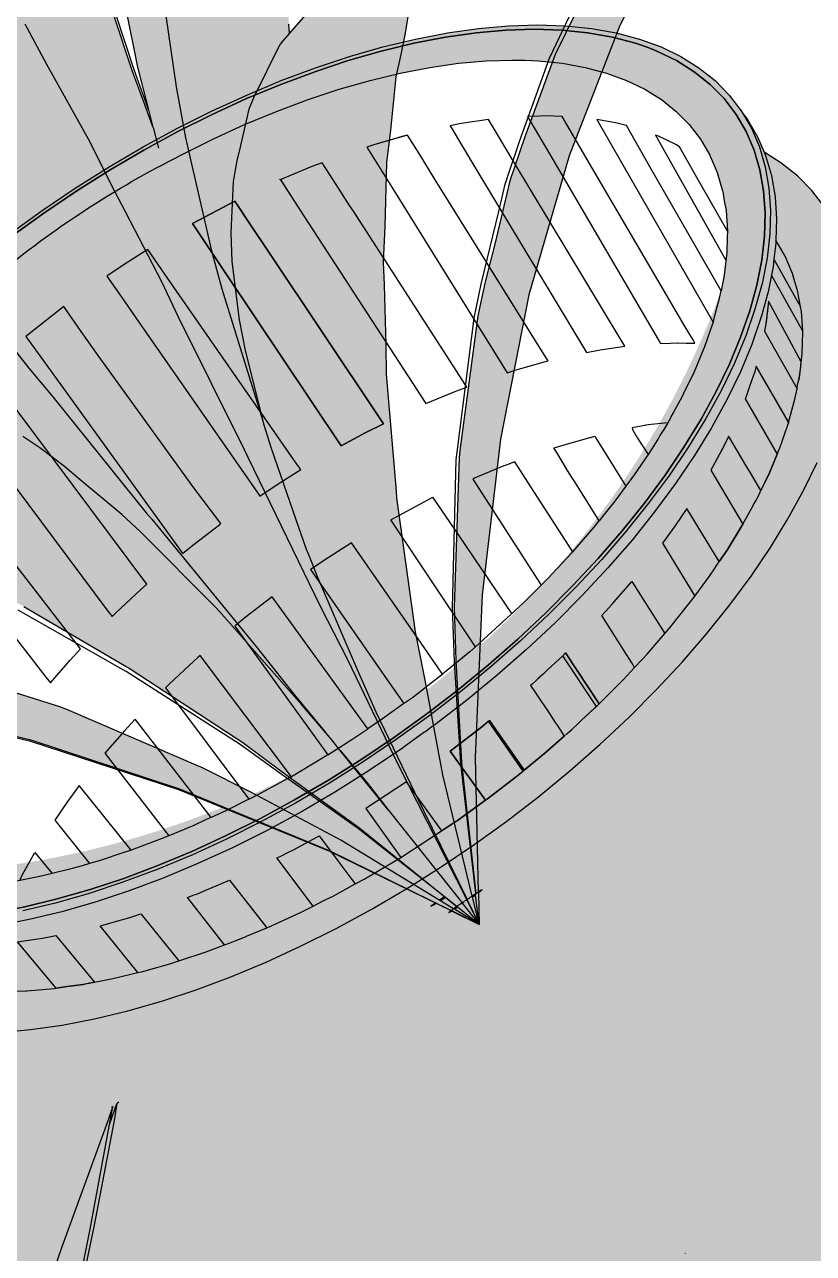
# Model space of a CAD drawing. Header units: metres. Extents: x -175 to 101, y -7 to 93.
# Drawn here: x 7.6508 to 7.691, y 0.2469 to 0.3097 of the extents above; entities that cross this region are included whole.
import ezdxf

# ---------------------------------------------------------------- set-up
doc = ezdxf.new("R2010")
doc.units = ezdxf.units.M

# ---------------------------------------------------------------- blocks, each defined once
blk = doc.blocks.new('hidrop')
at = {"true_color": 0xffffff}
h = blk.add_hatch(color=7, dxfattribs=at)
h.dxf.hatch_style = 1
h.paths.add_polyline_path([(2.820926, -0.397867), (2.824549, -0.392676), (2.825179, -0.391852), (2.825702, -0.390954), (2.826116, -0.389984), (2.826479, -0.388744), (2.82693, -0.388385), (2.827653, -0.38765), (2.827964, -0.387211), (2.828273, -0.386839), (2.828354, -0.386701), (2.829099, -0.385514), (2.829507, -0.38456), (2.829806, -0.383539), (2.829995, -0.382456), (2.830073, -0.381315), (2.83004, -0.380121), (2.829897, -0.378878), (2.829642, -0.377592), (2.829279, -0.376267), (2.828807, -0.374909), (2.82823, -0.373522), (2.827548, -0.372114), (2.826766, -0.370688), (2.825886, -0.36925), (2.824911, -0.367807), (2.823845, -0.366364), (2.822693, -0.364927), (2.821459, -0.363501), (2.820926, -0.362928), (2.820147, -0.362092), (2.818764, -0.360706), (2.817315, -0.359347), (2.815805, -0.358022), (2.81424, -0.356736), (2.812626, -0.355493), (2.81097, -0.354299), (2.809279, -0.353159), (2.807558, -0.352076), (2.805815, -0.351055), (2.804057, -0.3501), (2.802291, -0.349215), (2.800523, -0.348404), (2.798761, -0.347669), (2.797011, -0.347014), (2.795281, -0.34644), (2.793576, -0.345951), (2.791905, -0.345548), (2.790274, -0.345233), (2.788688, -0.345008), (2.787155, -0.344872), (2.78568, -0.344826), (2.784269, -0.344872), (2.782927, -0.345008), (2.781661, -0.345233), (2.780475, -0.345548), (2.779373, -0.345951), (2.778361, -0.34644), (2.777441, -0.347014), (2.776618, -0.347669), (2.775895, -0.348404), (2.775275, -0.349215), (2.775195, -0.349353), (2.774449, -0.35054), (2.774116, -0.35132), (2.77325, -0.35186), (2.772414, -0.352526), (2.77168, -0.353272), (2.77105, -0.354096), (2.760816, -0.368569), (2.759658, -0.370366), (2.758558, -0.372305), (2.757522, -0.374378), (2.756552, -0.376577), (2.755654, -0.378894), (2.75483, -0.381319), (2.754084, -0.383842), (2.753418, -0.386455), (2.752836, -0.389145), (2.752339, -0.391904), (2.75193, -0.394719), (2.751611, -0.39758), (2.751381, -0.400476), (2.751243, -0.403395), (2.751197, -0.406325), (2.751243, -0.409256), (2.751381, -0.412174), (2.751611, -0.41507), (2.75193, -0.417931), (2.752339, -0.420747), (2.752836, -0.423505), (2.753418, -0.426196), (2.754084, -0.428808), (2.75483, -0.431332), (2.755654, -0.433757), (2.756552, -0.436073), (2.757522, -0.438272), (2.758558, -0.440346), (2.759658, -0.442284), (2.760816, -0.444081), (2.762029, -0.445729), (2.76329, -0.447222), (2.764596, -0.448553), (2.765942, -0.449717), (2.767321, -0.45071), (2.768729, -0.451528), (2.770159, -0.452168), (2.771607, -0.452626), (2.773067, -0.452902), (2.774532, -0.452994), (2.775997, -0.452902), (2.777456, -0.452626), (2.778904, -0.452168), (2.780335, -0.451528), (2.781743, -0.45071), (2.783122, -0.449717), (2.784467, -0.448553), (2.785773, -0.447222), (2.787035, -0.445729), (2.788247, -0.444081)])
h.paths.add_polyline_path([(2.776307, -0.358409), (2.776147, -0.357599), (2.776014, -0.356453), (2.775993, -0.355655), (2.775984, -0.355352), (2.776056, -0.3543), (2.776143, -0.353802), (2.776225, -0.353334), (2.776231, -0.353302), (2.776506, -0.352361), (2.776863, -0.351525), (2.776882, -0.351481), (2.777357, -0.350665), (2.777929, -0.349917), (2.778595, -0.349239), (2.779354, -0.348635), (2.780202, -0.348106), (2.781135, -0.347655), (2.782151, -0.347284), (2.783245, -0.346994), (2.784412, -0.346785), (2.785649, -0.34666), (2.786325, -0.346618), (2.786644, -0.346628), (2.786949, -0.346618), (2.788309, -0.34666), (2.789723, -0.346785), (2.791185, -0.346994), (2.792689, -0.347284), (2.79423, -0.347655), (2.795801, -0.348106), (2.797396, -0.348635), (2.799009, -0.349239), (2.800634, -0.349917), (2.802264, -0.350665), (2.803893, -0.351481, -0.05525), (2.813006, -0.357374), (2.814723, -0.358784), (2.816115, -0.360006), (2.817452, -0.361258), (2.818727, -0.362536), (2.819936, -0.363835), (2.821073, -0.36515), (2.822136, -0.366475), (2.823118, -0.367805), (2.824017, -0.369136), (2.824829, -0.370461), (2.82555, -0.371776), (2.826178, -0.373075), (2.826711, -0.374353), (2.827145, -0.375605), (2.82748, -0.376827), (2.827715, -0.378012), (2.827847, -0.379158), (2.827878, -0.380259), (2.827806, -0.381311), (2.827631, -0.382309), (2.827356, -0.38325), (2.82698, -0.38413), (2.826505, -0.384946), (2.825933, -0.385694), (2.825514, -0.38612), (2.825266, -0.386372), (2.824678, -0.386841), (2.824508, -0.386976), (2.823868, -0.387375), (2.82366, -0.387505), (2.822536, -0.388048, -0.33485)], flags=16)
for p, q in [((2.798825, -0.352701), (2.79883, -0.35274)), ((2.773607, -0.356786), (2.772249, -0.35922)), ((2.772139, -0.360455), (2.773735, -0.357595)), ((2.801842, -0.370287), (2.801842, -0.370287)), ((2.78642, -0.382921), (2.788179, -0.380376))]:
    blk.add_line(p, q)
for points in [[(2.775195, -0.349353), (2.774964, -0.349655), (2.774449, -0.35054), (2.774116, -0.35132), (2.774041, -0.351494), (2.773742, -0.352515), (2.773554, -0.353598), (2.773475, -0.354739), (2.773505, -0.355822), (2.773508, -0.355933), (2.773532, -0.356138), (2.773545, -0.356248), (2.773607, -0.356786), (2.773652, -0.357176), (2.773735, -0.357595), (2.773906, -0.358462), (2.774021, -0.35888), (2.774225, -0.359624), (2.77427, -0.359787), (2.774741, -0.361145), (2.775319, -0.362532), (2.776, -0.363941), (2.776782, -0.365367), (2.776799, -0.365393), (2.777663, -0.366804), (2.778638, -0.368247), (2.779704, -0.36969), (2.780856, -0.371127), (2.78209, -0.372553), (2.783401, -0.373962), (2.784784, -0.375348), (2.786234, -0.376707), (2.787744, -0.378032), (2.789309, -0.379318), (2.790923, -0.380561), (2.791005, -0.38062), (2.791436, -0.380931), (2.791478, -0.380961), (2.792557, -0.38174), (2.792578, -0.381755), (2.79427, -0.382896), (2.79599, -0.383978), (2.797733, -0.384999), (2.799491, -0.385954), (2.801257, -0.386839), (2.803025, -0.38765), (2.804788, -0.388385), (2.806537, -0.389041), (2.808268, -0.389614), (2.809972, -0.390103), (2.811643, -0.390506), (2.813275, -0.390821)], [(2.812626, -0.355493), (2.81097, -0.354299), (2.809279, -0.353159), (2.807558, -0.352076), (2.805815, -0.351055), (2.804057, -0.3501), (2.802291, -0.349215), (2.800523, -0.348404), (2.798761, -0.347669), (2.797011, -0.347014), (2.795281, -0.34644), (2.793576, -0.345951), (2.791905, -0.345548), (2.790274, -0.345233), (2.788688, -0.345008), (2.787155, -0.344872), (2.78568, -0.344826), (2.784269, -0.344872), (2.782927, -0.345008), (2.781661, -0.345233), (2.780475, -0.345548), (2.779373, -0.345951), (2.778361, -0.34644), (2.777441, -0.347014), (2.776618, -0.347669), (2.775895, -0.348404), (2.775275, -0.349215), (2.775195, -0.349353), (2.77476, -0.3501), (2.774352, -0.351055), (2.774053, -0.352076), (2.773864, -0.353159), (2.773786, -0.354299), (2.773819, -0.355493), (2.773963, -0.356736), (2.774217, -0.358022), (2.77458, -0.359347), (2.775052, -0.360706), (2.775629, -0.362092), (2.776311, -0.363501), (2.777093, -0.364927), (2.777974, -0.366364), (2.778949, -0.367807), (2.780014, -0.36925), (2.781167, -0.370688), (2.782401, -0.372114), (2.783712, -0.373522), (2.785095, -0.374909), (2.786544, -0.376267), (2.788055, -0.377592), (2.78962, -0.378878), (2.791233, -0.380121), (2.792889, -0.381315), (2.794581, -0.382456), (2.796301, -0.383539), (2.798044, -0.38456), (2.799802, -0.385514), (2.801568, -0.386399), (2.803336, -0.387211), (2.805098, -0.387946), (2.806848, -0.388601), (2.808579, -0.389174), (2.810283, -0.389664), (2.811954, -0.390066)], [(2.812523, -0.355612), (2.810883, -0.354429), (2.809208, -0.353299), (2.807504, -0.352227), (2.805778, -0.351216), (2.804037, -0.35027), (2.802288, -0.349394), (2.800537, -0.34859), (2.798791, -0.347862), (2.797058, -0.347213), (2.795344, -0.346645), (2.793657, -0.346161), (2.792002, -0.345762), (2.790386, -0.34545), (2.788815, -0.345227), (2.787297, -0.345092), (2.785836, -0.345047), (2.784438, -0.345092), (2.78311, -0.345227), (2.781856, -0.34545), (2.780681, -0.345762), (2.780026, -0.34598), (2.77959, -0.346161), (2.778587, -0.346645), (2.777677, -0.347213), (2.776862, -0.347862), (2.776146, -0.34859), (2.775531, -0.349394), (2.775021, -0.35027), (2.774617, -0.351216), (2.774321, -0.352227), (2.774134, -0.353299), (2.774056, -0.354429), (2.774089, -0.355612), (2.774231, -0.356842), (2.774483, -0.358116), (2.774843, -0.359429), (2.77531, -0.360774), (2.775882, -0.362147), (2.776557, -0.363542), (2.777332, -0.364955), (2.778204, -0.366378), (2.779169, -0.367807), (2.780225, -0.369236), (2.781366, -0.37066), (2.782588, -0.372072), (2.783887, -0.373468), (2.785257, -0.374841), (2.786692, -0.376186), (2.788188, -0.377498), (2.789738, -0.378772), (2.791336, -0.380003), (2.792976, -0.381185), (2.794651, -0.382315), (2.796355, -0.383388), (2.798081, -0.384399), (2.799822, -0.385344), (2.801572, -0.386221), (2.803323, -0.387024), (2.805068, -0.387752), (2.806801, -0.388401), (2.808515, -0.388969), (2.810203, -0.389454), (2.811858, -0.389853), (2.813474, -0.390164)], [(2.813474, -0.390164), (2.811858, -0.389853), (2.810203, -0.389454), (2.808515, -0.388969), (2.806801, -0.388401), (2.805068, -0.387752), (2.803323, -0.387024), (2.801572, -0.386221), (2.799822, -0.385344), (2.798081, -0.384399), (2.796355, -0.383388), (2.794651, -0.382315), (2.792976, -0.381185), (2.791336, -0.380003), (2.789738, -0.378772), (2.788188, -0.377498), (2.786692, -0.376186), (2.785257, -0.374841), (2.783887, -0.373468), (2.782588, -0.372072), (2.781366, -0.37066), (2.780225, -0.369236), (2.779169, -0.367807), (2.778204, -0.366378), (2.777332, -0.364955), (2.776557, -0.363542), (2.775882, -0.362147), (2.77531, -0.360774), (2.774843, -0.359429), (2.774483, -0.358116), (2.774231, -0.356842), (2.774089, -0.355612), (2.774056, -0.354429), (2.774134, -0.353299), (2.774321, -0.352227), (2.774617, -0.351216), (2.775021, -0.35027), (2.775531, -0.349394), (2.776146, -0.34859), (2.776862, -0.347862), (2.777677, -0.347213), (2.778587, -0.346645), (2.77959, -0.346161), (2.780026, -0.34598), (2.780681, -0.345762), (2.781856, -0.34545), (2.78311, -0.345227), (2.784438, -0.345092), (2.785836, -0.345047), (2.787297, -0.345092), (2.788815, -0.345227), (2.790386, -0.34545), (2.792002, -0.345762), (2.793657, -0.346161), (2.795344, -0.346645), (2.797058, -0.347213), (2.798791, -0.347862), (2.800537, -0.34859), (2.802288, -0.349394), (2.804037, -0.35027), (2.805778, -0.351216), (2.807504, -0.352227), (2.809208, -0.353299), (2.810883, -0.354429), (2.812523, -0.355612)], [(2.775984, -0.355352), (2.777483, -0.35273), (2.778427, -0.351053), (2.77861, -0.350939), (2.779532, -0.350494), (2.779658, -0.350448), (2.776059, -0.35684)], [(2.813117, -0.396263), (2.81156, -0.396125), (2.80995, -0.395895), (2.808293, -0.395576), (2.806596, -0.395167), (2.804866, -0.39467), (2.803109, -0.394088), (2.801332, -0.393422), (2.799543, -0.392676), (2.797748, -0.391852), (2.795954, -0.390954), (2.794169, -0.389984), (2.792399, -0.388948), (2.790653, -0.387848), (2.788935, -0.38669), (2.787254, -0.385477), (2.785615, -0.384216), (2.784026, -0.38291), (2.782493, -0.381564), (2.781021, -0.380185), (2.779617, -0.378777), (2.778285, -0.377347), (2.777032, -0.375899), (2.775862, -0.374439), (2.77478, -0.372974), (2.77379, -0.371509), (2.772896, -0.37005), (2.772102, -0.368602), (2.77141, -0.367171)], [(2.77105, -0.354096), (2.77168, -0.353272), (2.772414, -0.352526), (2.77325, -0.35186), (2.774116, -0.35132)], [(2.803296, -0.354964), (2.80114, -0.353831), (2.800339, -0.355029), (2.799472, -0.356325), (2.793743, -0.364895), (2.793549, -0.365185), (2.794445, -0.365634), (2.795705, -0.366318), (2.801622, -0.357467), (2.803296, -0.354964), (2.803151, -0.354885)], [(2.772859, -0.365127), (2.772534, -0.363942), (2.772428, -0.363408), (2.772402, -0.36319), (2.772338, -0.362952), (2.772299, -0.362755), (2.772258, -0.362398), (2.772221, -0.362078), (2.772201, -0.361909), (2.772166, -0.361608), (2.772136, -0.360505), (2.772139, -0.360455), (2.772208, -0.359452), (2.772249, -0.35922), (2.772383, -0.358453), (2.772452, -0.358218), (2.772534, -0.357937), (2.772659, -0.35751), (2.773035, -0.356629), (2.773505, -0.355822)], [(2.772216, -0.362033), (2.773882, -0.358933), (2.773901, -0.359094), (2.774007, -0.360009), (2.774016, -0.36009), (2.77409, -0.360467), (2.772428, -0.363408)], [(2.809863, -0.359211), (2.811802, -0.36073), (2.810905, -0.361972), (2.81002, -0.3632), (2.803999, -0.371546), (2.803802, -0.37182), (2.803284, -0.371394), (2.801908, -0.370335), (2.801886, -0.370318), (2.801842, -0.370287), (2.803229, -0.368465), (2.808106, -0.361699), (2.808975, -0.360471), (2.809861, -0.359209)], [(2.776717, -0.360006), (2.776747, -0.360093), (2.777151, -0.361258), (2.777684, -0.362536), (2.778239, -0.363685), (2.778312, -0.363835), (2.778752, -0.364638), (2.778865, -0.364843), (2.778898, -0.364903), (2.779033, -0.36515), (2.779875, -0.365226), (2.78015, -0.365265), (2.780197, -0.365274), (2.780382, -0.36531), (2.780853, -0.365401), (2.780838, -0.365483), (2.780576, -0.365924), (2.780035, -0.366757), (2.780744, -0.367805), (2.781167, -0.368378)], [(2.779033, -0.36515), (2.779238, -0.365484), (2.779429, -0.365797), (2.779508, -0.365925), (2.779587, -0.366054), (2.779762, -0.36634), (2.779845, -0.366475), (2.780035, -0.366757)], [(2.785497, -0.373437), (2.785306, -0.373246), (2.785251, -0.37319), (2.785135, -0.373075), (2.784928, -0.372851), (2.784707, -0.372615), (2.784645, -0.372548), (2.784206, -0.372076), (2.783926, -0.371776), (2.783882, -0.371724), (2.782789, -0.370461), (2.782534, -0.370143), (2.783568, -0.368481), (2.78377, -0.368156), (2.783972, -0.367843), (2.784195, -0.367494), (2.784697, -0.366665), (2.784824, -0.366461), (2.784834, -0.366413), (2.784489, -0.366314), (2.784424, -0.366295), (2.784372, -0.36628), (2.783012, -0.365897), (2.782969, -0.365886), (2.782805, -0.365838), (2.782754, -0.365826), (2.782665, -0.36597), (2.781865, -0.367255), (2.781591, -0.367696), (2.781167, -0.368378), (2.781726, -0.369136), (2.782295, -0.369845), (2.782534, -0.370143)], [(2.774281, -0.368615), (2.773838, -0.367699), (2.773442, -0.36675)], [(2.783882, -0.371724), (2.786013, -0.368415), (2.786837, -0.367135), (2.787328, -0.367319), (2.787395, -0.367344), (2.788743, -0.367906), (2.7889, -0.367972), (2.78899, -0.368013), (2.785497, -0.373437), (2.78641, -0.374353), (2.788849, -0.376572), (2.789139, -0.376827), (2.790526, -0.377967)], [(2.776398, -0.372229), (2.778059, -0.369516), (2.778312, -0.36989), (2.778664, -0.370412), (2.779307, -0.371282), (2.77765, -0.373987)], [(2.786986, -0.374877), (2.789695, -0.370876), (2.791022, -0.368945)], [(2.788849, -0.376572), (2.793174, -0.370103), (2.791022, -0.368945)], [(2.78072, -0.377628), (2.78034, -0.377221), (2.780088, -0.376949), (2.779383, -0.376135), (2.779176, -0.375896), (2.778949, -0.375633), (2.777885, -0.374306), (2.77765, -0.373987), (2.776901, -0.372974), (2.776649, -0.3726), (2.776398, -0.372229), (2.776001, -0.371642), (2.775189, -0.370315)], [(2.79251, -0.379475), (2.792468, -0.379445), (2.79207, -0.379158), (2.791102, -0.378413), (2.790582, -0.378012), (2.790526, -0.377967), (2.790785, -0.377595), (2.792115, -0.375679), (2.795173, -0.371275), (2.796374, -0.372031), (2.79722, -0.372601), (2.797263, -0.37263), (2.793232, -0.378435), (2.79251, -0.379475), (2.793596, -0.380259), (2.794352, -0.380769)], [(2.782671, -0.379619), (2.784394, -0.377032), (2.785153, -0.377743), (2.785381, -0.377957), (2.785642, -0.378201), (2.785745, -0.378298), (2.785977, -0.378502), (2.786031, -0.378549), (2.785784, -0.378921), (2.785477, -0.379384), (2.785178, -0.379835), (2.78478, -0.380436), (2.78468, -0.380587), (2.784523, -0.380825), (2.784316, -0.381137), (2.784165, -0.381004), (2.784055, -0.380908), (2.783946, -0.380812), (2.783913, -0.380783), (2.783629, -0.380517), (2.783428, -0.380325), (2.782671, -0.379619), (2.782575, -0.379529), (2.782532, -0.379487), (2.781298, -0.37825), (2.78072, -0.377628), (2.78087, -0.377392), (2.781256, -0.376785), (2.781548, -0.376327), (2.782402, -0.374984), (2.782035, -0.37459), (2.781882, -0.374426), (2.78107, -0.373487), (2.780861, -0.373246), (2.779176, -0.375896)], [(2.796394, -0.38209), (2.795156, -0.381311), (2.794352, -0.380769), (2.799234, -0.374026), (2.800609, -0.375085), (2.801135, -0.375517), (2.796394, -0.38209), (2.796742, -0.382309), (2.798249, -0.383225)], [(2.784394, -0.377032), (2.784252, -0.37689), (2.782532, -0.379487)], [(2.800422, -0.384357), (2.799969, -0.38413), (2.798411, -0.383284), (2.798348, -0.38325), (2.798249, -0.383225), (2.802896, -0.377018), (2.803022, -0.377128), (2.803235, -0.377314), (2.804472, -0.378474), (2.804674, -0.378676), (2.800422, -0.384357), (2.801598, -0.384946), (2.802344, -0.385289), (2.802595, -0.385404), (2.803228, -0.385694), (2.804506, -0.386227), (2.804561, -0.38625), (2.804852, -0.386372), (2.806434, -0.386965), (2.806466, -0.386976), (2.806804, -0.387088), (2.808061, -0.387505), (2.808551, -0.387645), (2.808932, -0.387755), (2.809632, -0.387956), (2.810465, -0.388156)], [(2.786369, -0.382879), (2.78642, -0.382921), (2.786752, -0.383194), (2.788241, -0.384341), (2.788333, -0.384407), (2.790136, -0.381906), (2.788608, -0.380729), (2.788179, -0.380376), (2.788128, -0.380334), (2.786369, -0.382879), (2.785307, -0.382006), (2.784316, -0.381137)], [(2.802344, -0.385289), (2.80623, -0.380277), (2.806417, -0.380478), (2.806772, -0.38086), (2.807772, -0.382015), (2.804506, -0.386227)], [(2.790568, -0.385966), (2.792363, -0.383478), (2.794453, -0.384833), (2.792653, -0.387328), (2.789878, -0.385516), (2.78977, -0.385443), (2.788333, -0.384407)], [(2.806434, -0.386965), (2.809076, -0.383666), (2.809302, -0.383971), (2.809719, -0.384536), (2.810324, -0.385431), (2.808551, -0.387645)], [(2.797142, -0.389816), (2.798987, -0.387361), (2.798821, -0.387278), (2.798395, -0.387064), (2.798105, -0.386919), (2.796832, -0.386228), (2.795873, -0.387504), (2.795408, -0.388121), (2.795205, -0.388392), (2.794984, -0.388686), (2.794528, -0.388438), (2.792653, -0.387328)], [(2.812114, -0.388509), (2.811971, -0.388212), (2.811586, -0.38751), (2.811351, -0.387082), (2.810465, -0.388156), (2.810955, -0.388275), (2.811173, -0.388327), (2.812114, -0.388509), (2.812677, -0.388617), (2.814139, -0.388826), (2.815553, -0.388951), (2.816912, -0.388993), (2.817873, -0.388962), (2.818213, -0.388951), (2.81871, -0.388901), (2.81945, -0.388826), (2.819526, -0.388812), (2.820461, -0.388645), (2.820617, -0.388617), (2.820926, -0.388527), (2.82106, -0.3885), (2.821711, -0.388327), (2.822228, -0.388138), (2.822459, -0.388054)], [(2.812309, -0.394163), (2.811787, -0.394147), (2.811753, -0.394146), (2.810338, -0.39402), (2.810262, -0.394009), (2.809687, -0.393927), (2.808874, -0.393812), (2.808753, -0.393788), (2.808299, -0.393701), (2.807368, -0.393521), (2.806083, -0.393211), (2.805825, -0.393149), (2.805653, -0.3931), (2.804457, -0.392757), (2.804252, -0.392698), (2.803989, -0.392611), (2.802655, -0.392168), (2.801663, -0.391797), (2.80137, -0.391687), (2.80104, -0.391563), (2.80056, -0.391363), (2.800533, -0.391352), (2.799507, -0.390924), (2.799413, -0.390885), (2.797781, -0.390136), (2.797142, -0.389816), (2.796976, -0.389733), (2.796555, -0.389522), (2.79627, -0.389379), (2.79615, -0.389319), (2.794984, -0.388686)], [(2.801663, -0.391797), (2.803554, -0.389377), (2.80326, -0.389267), (2.803042, -0.389186), (2.802455, -0.388941), (2.802415, -0.388924), (2.801401, -0.388501), (2.799507, -0.390924)], [(2.806083, -0.393211), (2.808018, -0.390821), (2.807875, -0.390787), (2.80759, -0.390705), (2.806379, -0.390357), (2.806287, -0.390331), (2.80593, -0.390213), (2.803989, -0.392611)], [(2.810262, -0.394009), (2.812239, -0.391639), (2.811662, -0.391557), (2.810954, -0.391456), (2.81028, -0.391326), (2.808299, -0.393701)]]:
    blk.add_lwpolyline(points)
blk.add_lwpolyline([(2.81328, -0.357599, 0.057052), (2.803893, -0.351481), (2.802264, -0.350665), (2.800634, -0.349917), (2.799009, -0.349239), (2.797396, -0.348635), (2.795801, -0.348106), (2.79423, -0.347655), (2.792689, -0.347284), (2.791185, -0.346994), (2.789723, -0.346785), (2.788309, -0.34666), (2.786949, -0.346618), (2.786644, -0.346628), (2.786325, -0.346618), (2.785649, -0.34666), (2.784412, -0.346785), (2.783245, -0.346994), (2.782151, -0.347284), (2.781135, -0.347655), (2.780202, -0.348106), (2.779354, -0.348635), (2.778595, -0.349239), (2.777929, -0.349917), (2.777357, -0.350665), (2.776882, -0.351481), (2.776863, -0.351525), (2.776506, -0.352361), (2.776231, -0.353302), (2.776225, -0.353334), (2.776143, -0.353802), (2.776056, -0.3543), (2.775984, -0.355352), (2.775993, -0.355655), (2.776014, -0.356453), (2.776147, -0.357599), (2.776307, -0.358409)], format="xyb")
for points in [[(2.778897, -0.361068), (2.778527, -0.361056), (2.778491, -0.361055), (2.778092, -0.361068), (2.77764, -0.361083), (2.77774, -0.360911), (2.777955, -0.360545), (2.778134, -0.360239), (2.783138, -0.351698), (2.784258, -0.349787), (2.784428, -0.349496), (2.785279, -0.349469), (2.785584, -0.349478), (2.786194, -0.349497), (2.784904, -0.351699), (2.779406, -0.361084)], [(2.77764, -0.361083), (2.77774, -0.360911), (2.777955, -0.360545), (2.778134, -0.360239), (2.783138, -0.351698), (2.784258, -0.349787), (2.784428, -0.349496), (2.785279, -0.349469), (2.785584, -0.349478), (2.786194, -0.349497), (2.784904, -0.351699), (2.779406, -0.361084), (2.778897, -0.361068), (2.778491, -0.361055), (2.778092, -0.361068)], [(2.781393, -0.351845), (2.776717, -0.360006), (2.776501, -0.359219), (2.776381, -0.358784), (2.776307, -0.358409), (2.779955, -0.352039), (2.781142, -0.349966), (2.781617, -0.34984), (2.781891, -0.349791), (2.782659, -0.349654)], [(2.781456, -0.360832), (2.786864, -0.351857), (2.787776, -0.350342), (2.788189, -0.349658), (2.789466, -0.34984), (2.789667, -0.349878), (2.790148, -0.349971), (2.788837, -0.352173), (2.783176, -0.361543), (2.782479, -0.361409), (2.781217, -0.361229)], [(2.781217, -0.361229), (2.781456, -0.360832), (2.786864, -0.351857), (2.787776, -0.350342), (2.788189, -0.349658), (2.789466, -0.34984), (2.789667, -0.349878), (2.790148, -0.349971), (2.788837, -0.352173), (2.783176, -0.361543), (2.782479, -0.361409)], [(2.785144, -0.361983), (2.78536, -0.361635), (2.790951, -0.352646), (2.791727, -0.351399), (2.792318, -0.350448), (2.794039, -0.350943), (2.794402, -0.351063), (2.793039, -0.353254), (2.787231, -0.362591), (2.786825, -0.362456), (2.785346, -0.362032)], [(2.790951, -0.352646), (2.791727, -0.351399), (2.792314, -0.350455), (2.792476, -0.350494), (2.794039, -0.350943), (2.794402, -0.351063), (2.793039, -0.353254), (2.787231, -0.362591), (2.786825, -0.362456), (2.785346, -0.362032), (2.785144, -0.361983), (2.78536, -0.361635)], [(2.798576, -0.352633), (2.798806, -0.352729), (2.79759, -0.3546), (2.791376, -0.364161), (2.789847, -0.363523), (2.789297, -0.363317), (2.7895, -0.363003), (2.795078, -0.354343), (2.795274, -0.35404), (2.795963, -0.35297), (2.796676, -0.351863), (2.7972, -0.352059)], [(2.789297, -0.363317), (2.7895, -0.363003), (2.795078, -0.354343), (2.795274, -0.35404), (2.795963, -0.35297), (2.796676, -0.351863), (2.7972, -0.352059), (2.798576, -0.352633), (2.79883, -0.352739), (2.798825, -0.352701), (2.79759, -0.3546), (2.791376, -0.364161), (2.789847, -0.363523)], [(2.793549, -0.365185), (2.793743, -0.364895), (2.799472, -0.356325), (2.800339, -0.355029), (2.80114, -0.353831), (2.803296, -0.354964), (2.801622, -0.357467), (2.795705, -0.366318), (2.794445, -0.365634)], [(2.804091, -0.358434), (2.804704, -0.357551), (2.805573, -0.356299), (2.806785, -0.357062), (2.807619, -0.357624), (2.807664, -0.357654), (2.806787, -0.358916), (2.806181, -0.359789), (2.799878, -0.368856), (2.799863, -0.368886), (2.798977, -0.368289), (2.797773, -0.367531), (2.797965, -0.367255)], [(2.797773, -0.367531), (2.797965, -0.367255), (2.804091, -0.358434), (2.804704, -0.357551), (2.805573, -0.356299), (2.806785, -0.357062), (2.807619, -0.357624), (2.807664, -0.357654), (2.806787, -0.358916), (2.806181, -0.359789), (2.799878, -0.368856), (2.799863, -0.368886), (2.798977, -0.368289)], [(2.772258, -0.362398), (2.772216, -0.362033), (2.773882, -0.358933), (2.773901, -0.359094), (2.774016, -0.36009), (2.77409, -0.360467), (2.772428, -0.363408), (2.772402, -0.36319), (2.77231, -0.362848)], [(2.801842, -0.370287), (2.803229, -0.368465), (2.808106, -0.361699), (2.808975, -0.360471), (2.809861, -0.359209), (2.811802, -0.36073), (2.810905, -0.361972), (2.81002, -0.3632), (2.803999, -0.371546), (2.803802, -0.37182), (2.803284, -0.371394), (2.801908, -0.370335), (2.801886, -0.370318)], [(2.774517, -0.362252), (2.774592, -0.362525), (2.774754, -0.362992), (2.774876, -0.363342), (2.775031, -0.363791), (2.775081, -0.363909), (2.773442, -0.36675), (2.773838, -0.367699), (2.774273, -0.368599), (2.774808, -0.367696), (2.77507, -0.367255), (2.775857, -0.365928), (2.775923, -0.365815), (2.77596, -0.365928), (2.776243, -0.366467), (2.776412, -0.366774), (2.776839, -0.367552), (2.775189, -0.370315), (2.776001, -0.371642), (2.776398, -0.372229), (2.778059, -0.369516), (2.778312, -0.36989), (2.778664, -0.370412), (2.779307, -0.371282), (2.77765, -0.373987), (2.776901, -0.372974), (2.776649, -0.3726), (2.776398, -0.372229), (2.776001, -0.371642), (2.775189, -0.370315), (2.774769, -0.369551), (2.774612, -0.369265), (2.774538, -0.36913), (2.774466, -0.368999), (2.774329, -0.368716), (2.773838, -0.367699), (2.773442, -0.36675), (2.773304, -0.366419), (2.773211, -0.36615), (2.773135, -0.36593), (2.773105, -0.365846), (2.772981, -0.365489), (2.772957, -0.365418), (2.772898, -0.365247), (2.772857, -0.36513)], [(2.774517, -0.362252), (2.774592, -0.362525), (2.774754, -0.362992), (2.774876, -0.363342), (2.775031, -0.363791), (2.775081, -0.363909), (2.773442, -0.36675), (2.773304, -0.366419), (2.773211, -0.36615), (2.773135, -0.36593), (2.773105, -0.365846), (2.772981, -0.365489), (2.772957, -0.365418), (2.772898, -0.365247), (2.772869, -0.365165), (2.772859, -0.365127)], [(2.813809, -0.362439), (2.813938, -0.362552), (2.814109, -0.362702), (2.81543, -0.36394), (2.815588, -0.364098), (2.814698, -0.365286), (2.813766, -0.366531), (2.807614, -0.37475), (2.807402, -0.375032), (2.807212, -0.37484), (2.805953, -0.373661), (2.805625, -0.373373), (2.812254, -0.364517)], [(2.805625, -0.373373), (2.812254, -0.364517), (2.813809, -0.362439), (2.813938, -0.362552), (2.814109, -0.362702), (2.815592, -0.364092), (2.814698, -0.365286), (2.813766, -0.366531), (2.807614, -0.37475), (2.807402, -0.375032), (2.807212, -0.37484), (2.805953, -0.373661)], [(2.77596, -0.365928), (2.776185, -0.366356), (2.776205, -0.366397), (2.776247, -0.366474), (2.776412, -0.366774), (2.776839, -0.367552), (2.775189, -0.370315), (2.774769, -0.369551), (2.774612, -0.369265), (2.774538, -0.36913), (2.774466, -0.368999), (2.774329, -0.368716), (2.774281, -0.368615), (2.774396, -0.368392), (2.774808, -0.367696), (2.77507, -0.367255), (2.775857, -0.365928), (2.775923, -0.365815)], [(2.8189, -0.36766), (2.818064, -0.36874), (2.817049, -0.370048), (2.81078, -0.378134), (2.810554, -0.378426), (2.80955, -0.377267), (2.809012, -0.376689), (2.815505, -0.368315), (2.81736, -0.365922), (2.817551, -0.366128), (2.817885, -0.366487)], [(2.809012, -0.376689), (2.815505, -0.368315), (2.81736, -0.365922), (2.817551, -0.366128), (2.817885, -0.366487), (2.8189, -0.36766), (2.818064, -0.36874), (2.817049, -0.370048), (2.81078, -0.378134), (2.810554, -0.378426), (2.80955, -0.377267)], [(2.784252, -0.37689), (2.784394, -0.377032), (2.785153, -0.377743), (2.785381, -0.377957), (2.785745, -0.378298), (2.785977, -0.378502), (2.786031, -0.378549), (2.785784, -0.378921), (2.785477, -0.379384), (2.785178, -0.379835), (2.78478, -0.380436), (2.78468, -0.380587), (2.784523, -0.380825), (2.784316, -0.381137), (2.785307, -0.382006), (2.786369, -0.382879), (2.788128, -0.380334), (2.788608, -0.380729), (2.790136, -0.381906), (2.788333, -0.384407), (2.78977, -0.385443), (2.789878, -0.385516), (2.790568, -0.385966), (2.792363, -0.383478), (2.794453, -0.384833), (2.792653, -0.387328), (2.789804, -0.385468), (2.788333, -0.384407), (2.788241, -0.384341), (2.786752, -0.383194), (2.78642, -0.382921), (2.786369, -0.382879), (2.785307, -0.382006), (2.784316, -0.381137), (2.784165, -0.381004), (2.784055, -0.380908), (2.783946, -0.380812), (2.783913, -0.380783), (2.783629, -0.380517), (2.783428, -0.380325), (2.782531, -0.379489)], [(2.812239, -0.391639), (2.811662, -0.391557), (2.810954, -0.391456), (2.81028, -0.391326), (2.808299, -0.393701), (2.808874, -0.393812), (2.809687, -0.393927), (2.810262, -0.394009)]]:
    blk.add_lwpolyline(points, close=True)
blk = doc.blocks.new('planta 2')
at = {"true_color": 0xffffff}
h = blk.add_hatch(color=7, dxfattribs=at)
h.dxf.hatch_style = 1
h.paths.add_polyline_path([(6.060596, 0.340758), (6.062782, 0.350351), (6.064123, 0.35543), (6.06619, 0.364322), (6.067262, 0.368307), (6.068216, 0.372418), (6.069341, 0.37744), (6.069959, 0.379815), (6.072057, 0.389587), (6.072179, 0.39007), (6.073906, 0.398869), (6.074152, 0.400775), (6.074177, 0.400829), (6.075098, 0.406706), (6.075437, 0.410734), (6.075739, 0.413592), (6.075805, 0.41869), (6.075817, 0.419566), (6.075073, 0.418739), (6.070376, 0.413582), (6.068061, 0.410734), (6.065279, 0.406721), (6.061604, 0.400759), (6.060591, 0.398851), (6.056325, 0.390062), (6.056126, 0.389589), (6.052578, 0.379834), (6.051835, 0.377432), (6.051503, 0.376192), (6.051176, 0.377693), (6.050962, 0.378369), (6.050798, 0.378915), (6.050735, 0.379078), (6.049282, 0.383068), (6.047962, 0.385774), (6.046876, 0.387543), (6.043967, 0.391234), (6.043583, 0.39071), (6.041084, 0.387543), (6.039997, 0.385774), (6.038677, 0.383068), (6.037199, 0.379042), (6.036997, 0.378369), (6.036783, 0.377693), (6.036783, 0.377654), (6.036456, 0.376192), (6.036253, 0.375233), (6.035418, 0.371416), (6.035375, 0.371078), (6.034594, 0.36374), (6.034531, 0.361926), (6.034318, 0.354733), (6.03441, 0.351636), (6.034594, 0.34441), (6.034903, 0.340266), (6.035418, 0.332228), (6.035875, 0.327879), (6.036441, 0.321628), (6.036783, 0.317928), (6.037212, 0.314544), (6.038677, 0.301087), (6.038781, 0.300335), (6.04055, 0.285331), (6.041084, 0.279979), (6.041631, 0.27545), (6.041747, 0.274617), (6.041877, 0.273407), (6.042335, 0.269615), (6.042618, 0.266513), (6.04372, 0.255851), (6.043844, 0.25576), (6.043978, 0.255765), (6.044281, 0.255888), (6.04427, 0.255793), (6.044693, 0.255809), (6.04481, 0.255806), (6.048531, 0.266513), (6.051819, 0.274617), (6.053446, 0.278779), (6.058597, 0.289958), (6.058889, 0.290493), (6.06384, 0.29993), (6.065252, 0.302182), (6.068072, 0.306864), (6.069122, 0.308651), (6.071001, 0.311285), (6.074253, 0.316116), (6.076143, 0.318369), (6.079168, 0.32221), (6.080655, 0.323656), (6.082035, 0.325095), (6.083686, 0.326939), (6.084544, 0.327623), (6.087625, 0.330356), (6.087793, 0.330445), (6.090363, 0.331991), (6.090791, 0.332304), (6.090821, 0.332309), (6.091525, 0.332545), (6.091745, 0.332596), (6.091882, 0.332664), (6.088206, 0.33293), (6.085663, 0.33312), (6.084975, 0.333052), (6.082528, 0.332812), (6.080284, 0.332555), (6.078325, 0.332331), (6.077745, 0.33215), (6.077121, 0.331956), (6.077095, 0.331947), (6.073144, 0.330767), (6.072041, 0.330437), (6.071798, 0.330351), (6.067279, 0.327641), (6.066295, 0.326953), (6.063404, 0.324105), (6.062879, 0.323625), (6.061572, 0.322199), (6.058876, 0.318365), (6.057553, 0.316118), (6.055253, 0.311305), (6.054204, 0.308659), (6.052833, 0.304563), (6.052098, 0.302414), (6.055431, 0.314544), (6.056513, 0.317928), (6.057847, 0.321628), (6.060055, 0.327879), (6.061839, 0.332228), (6.065481, 0.340266), (6.067664, 0.34441), (6.071843, 0.351636), (6.073935, 0.354733), (6.074729, 0.355808), (6.078756, 0.361477), (6.080261, 0.364322), (6.082703, 0.368307), (6.085213, 0.372418), (6.088175, 0.37744), (6.089799, 0.379815), (6.096379, 0.389587), (6.096757, 0.39007), (6.103527, 0.398869), (6.104962, 0.400775), (6.105013, 0.400829), (6.109979, 0.406706), (6.113275, 0.410734), (6.116046, 0.413592), (6.120813, 0.41869), (6.121633, 0.419566), (6.120584, 0.418739), (6.113803, 0.413582), (6.110188, 0.410734), (6.105868, 0.406721), (6.099669, 0.400759), (6.097954, 0.398833), (6.097914, 0.398787), (6.090122, 0.390062), (6.089718, 0.389589), (6.082523, 0.379834), (6.080827, 0.377432), (6.07609, 0.369655), (6.075219, 0.368275), (6.072864, 0.364329), (6.068286, 0.355426), (6.065827, 0.35035), (6.06186, 0.340779), (6.059859, 0.335626), (6.058572, 0.331705), (6.05813, 0.330389), (6.058598, 0.33248), (6.059288, 0.335631)])
h.paths.add_polyline_path([(6.031288, 0.389587), (6.031082, 0.39007), (6.026755, 0.398869), (6.025668, 0.400775), (6.025652, 0.400829), (6.021988, 0.406706), (6.019172, 0.410734), (6.016828, 0.413592), (6.012154, 0.41869), (6.011351, 0.419566), (6.011348, 0.418739), (6.011487, 0.413582), (6.011828, 0.410734), (6.012213, 0.406721), (6.013215, 0.400759), (6.013485, 0.398833), (6.013494, 0.398787), (6.015296, 0.390062), (6.015419, 0.389589), (6.017596, 0.379834), (6.018241, 0.377432), (6.020037, 0.369655), (6.020368, 0.368275), (6.021457, 0.364329), (6.023581, 0.355426), (6.024949, 0.35035), (6.027176, 0.340779), (6.028513, 0.335626), (6.029387, 0.331705), (6.029701, 0.330299), (6.028964, 0.33248), (6.027924, 0.335631), (6.025922, 0.340758), (6.021931, 0.350351), (6.019462, 0.35543), (6.014881, 0.364322), (6.012499, 0.368307), (6.009903, 0.372418), (6.00684, 0.37744), (6.005161, 0.379815), (5.997954, 0.389587), (5.99754, 0.39007), (5.989694, 0.398869), (5.987839, 0.400851), (5.98176, 0.406706), (5.977439, 0.410734), (5.973822, 0.413592), (5.967146, 0.41869), (5.965999, 0.419566), (5.966738, 0.418739), (5.971632, 0.413582), (5.974428, 0.410734), (5.977755, 0.406721), (5.982848, 0.400759), (5.984251, 0.398833), (5.984285, 0.398787), (5.991069, 0.390062), (5.991443, 0.389589), (5.99807, 0.379834), (5.999725, 0.377432), (6.004344, 0.369655), (6.007629, 0.364329), (6.008864, 0.361926), (6.008981, 0.36179), (6.009042, 0.361675), (6.011665, 0.357973), (6.014025, 0.354765), (6.016132, 0.351636), (6.020296, 0.344414), (6.022476, 0.340266), (6.02612, 0.332206), (6.027893, 0.327879), (6.028855, 0.325154), (6.031447, 0.31795), (6.032534, 0.314544), (6.032963, 0.31298), (6.033722, 0.311285), (6.034689, 0.308651), (6.035243, 0.306864), (6.036727, 0.302182), (6.037292, 0.29993), (6.039362, 0.290493), (6.039452, 0.289958), (6.041164, 0.278779), (6.041631, 0.27545), (6.041084, 0.279979), (6.04055, 0.285331), (6.038781, 0.300335), (6.038677, 0.301087), (6.037212, 0.314544), (6.036783, 0.317928), (6.036441, 0.321628), (6.035875, 0.327879), (6.035418, 0.332228), (6.034903, 0.340266), (6.034594, 0.34441), (6.03441, 0.351636), (6.034318, 0.354733), (6.034531, 0.361926), (6.034594, 0.36374), (6.035404, 0.371353), (6.036253, 0.375233), (6.035651, 0.37744), (6.0349, 0.379815)])
h.paths.add_polyline_path([(6.030319, 0.318369), (6.027773, 0.32221), (6.026526, 0.323656), (6.025038, 0.325095), (6.023259, 0.326939), (6.022332, 0.327623), (6.017997, 0.330356), (6.017758, 0.330445), (6.014421, 0.331497), (6.012854, 0.331991), (6.011677, 0.332302), (6.009945, 0.332514), (6.007617, 0.332798), (6.004565, 0.33312), (6.002088, 0.332939), (5.998179, 0.332667), (5.999108, 0.332331), (5.999515, 0.331947), (6.001871, 0.330437), (6.002025, 0.330351), (6.004914, 0.327641), (6.005736, 0.326953), (6.00816, 0.324105), (6.0086, 0.323625), (6.010008, 0.322199), (6.012902, 0.318365), (6.014716, 0.316118), (6.017832, 0.311305), (6.019653, 0.308659), (6.021976, 0.304563), (6.023374, 0.302161), (6.024732, 0.299925), (6.029523, 0.290493), (6.029806, 0.289958), (6.034799, 0.278781), (6.036372, 0.274629), (6.039566, 0.266514), (6.043155, 0.25575), (6.043327, 0.255766), (6.043728, 0.255782), (6.042618, 0.266513), (6.041877, 0.273407), (6.041747, 0.274617), (6.041631, 0.27545), (6.041164, 0.278779), (6.039452, 0.289958), (6.039362, 0.290493), (6.037292, 0.29993), (6.036727, 0.302182), (6.035243, 0.306864), (6.034689, 0.308651), (6.033722, 0.311285), (6.032963, 0.31298), (6.031559, 0.316116)])
h.paths.add_polyline_path([(6.022476, 0.340266), (6.020296, 0.344414), (6.016132, 0.351636), (6.014025, 0.354765), (6.011665, 0.357973), (6.009042, 0.361675), (6.008981, 0.36179), (6.008864, 0.361926), (6.007364, 0.363722), (6.000746, 0.371078), (6.000374, 0.371424), (5.993117, 0.377693), (5.992274, 0.378369), (5.991479, 0.379042), (5.991418, 0.379042), (5.99138, 0.379078), (5.985658, 0.383054), (5.981495, 0.385773), (5.978065, 0.387543), (5.970439, 0.391234), (5.970895, 0.39071), (5.973969, 0.387533), (5.975862, 0.385773), (5.97816, 0.383068), (5.981826, 0.379078), (5.98189, 0.379042), (5.9824, 0.378369), (5.982939, 0.377656), (5.982966, 0.377623), (5.988266, 0.371416), (5.98857, 0.371078), (5.99409, 0.36374), (5.995522, 0.361926), (5.99814, 0.357973), (5.99889, 0.35689), (5.999613, 0.355808), (6.000361, 0.354733), (6.002584, 0.351636), (6.007022, 0.34441), (6.009642, 0.340266), (6.014012, 0.332228), (6.014421, 0.331497), (6.017952, 0.330384), (6.022332, 0.327623), (6.023259, 0.326939), (6.025038, 0.325095), (6.026526, 0.323656), (6.027773, 0.32221), (6.030319, 0.318369), (6.031559, 0.316116), (6.032963, 0.31298), (6.032534, 0.314544), (6.031447, 0.31795), (6.028855, 0.325154), (6.027893, 0.327879), (6.02612, 0.332206)], flags=17)
h.paths.add_polyline_path([(6.004492, 0.340266), (6.001099, 0.344414), (5.995029, 0.351636), (5.991955, 0.354765), (5.988716, 0.357973), (5.984871, 0.361926), (5.982811, 0.363722), (5.974233, 0.371078), (5.97375, 0.371424), (5.964852, 0.377693), (5.963875, 0.378369), (5.962952, 0.379042), (5.962896, 0.379042), (5.962837, 0.379078), (5.956198, 0.383054), (5.95163, 0.385773), (5.947866, 0.387543), (5.941019, 0.39071), (5.95127, 0.385773), (5.96231, 0.379042), (5.972989, 0.371078), (5.983248, 0.361926), (5.993029, 0.351636), (6.00228, 0.340266), (6.007496, 0.332811), (6.007617, 0.332798), (6.009945, 0.332514)])
h.paths.add_polyline_path([(5.996141, 0.316116), (5.992498, 0.318369), (5.985872, 0.32221), (5.982621, 0.323656), (5.979136, 0.325095), (5.97497, 0.326939), (5.972802, 0.327623), (5.96359, 0.330356), (5.963084, 0.330445), (5.953578, 0.331991), (5.951437, 0.332304), (5.95138, 0.332309), (5.944254, 0.332798), (5.939229, 0.33312), (5.938647, 0.333094), (5.937247, 0.333031), (5.936904, 0.333058), (5.93518, 0.332939), (5.928296, 0.332626), (5.936762, 0.332925), (5.937212, 0.332942), (5.946133, 0.332186), (5.946587, 0.332147), (5.94734, 0.332083), (5.947561, 0.332014), (5.947938, 0.331956), (5.947981, 0.331947), (5.951234, 0.331271), (5.957146, 0.330043), (5.968153, 0.326396), (5.978954, 0.32144), (5.989489, 0.315203), (5.9997, 0.307718), (6.00953, 0.299028), (6.018707, 0.289392), (6.027694, 0.278363), (6.036134, 0.266302), (6.042498, 0.255721), (6.042539, 0.255714), (6.042578, 0.255717), (6.042752, 0.255786), (6.037502, 0.266513), (6.032984, 0.274617), (6.030531, 0.278779), (6.02296, 0.289958), (6.022541, 0.290493), (6.014662, 0.29993), (6.01245, 0.302182), (6.007533, 0.306864), (6.005698, 0.308651), (6.002451, 0.311285)])
h.paths.add_polyline_path([(6.088524, 0.307695), (6.098792, 0.315174), (6.109385, 0.321405), (6.120244, 0.326354), (6.131309, 0.329994), (6.141611, 0.332117), (6.151403, 0.332942), (6.159664, 0.332626), (6.153791, 0.33293), (6.151601, 0.333032), (6.151055, 0.333058), (6.149734, 0.33312), (6.149313, 0.333094), (6.144698, 0.332812), (6.137423, 0.332331), (6.135326, 0.331956), (6.135277, 0.331947), (6.125773, 0.330437), (6.125275, 0.330351), (6.115995, 0.327641), (6.113781, 0.326953), (6.107268, 0.324105), (6.106086, 0.323625), (6.102831, 0.322199), (6.096123, 0.318365), (6.092439, 0.316118), (6.08607, 0.311305), (6.082765, 0.308659), (6.078503, 0.304563), (6.075943, 0.302161), (6.073715, 0.299925), (6.065727, 0.290493), (6.065301, 0.289958), (6.057621, 0.278781), (6.05514, 0.274629), (6.050549, 0.266514), (6.045236, 0.255808), (6.045488, 0.255811), (6.051872, 0.266295), (6.06036, 0.278348), (6.069396, 0.289368), (6.078638, 0.299011)])
h.paths.add_polyline_path([(6.080938, 0.344414), (6.085359, 0.351636), (6.087598, 0.354733), (6.087598, 0.354765), (6.088346, 0.355808), (6.089069, 0.35689), (6.08982, 0.357973), (6.092457, 0.361926), (6.093869, 0.363722), (6.099384, 0.371078), (6.099694, 0.371424), (6.104993, 0.377623), (6.10502, 0.377693), (6.10556, 0.378369), (6.106088, 0.379042), (6.106133, 0.379078), (6.1098, 0.383054), (6.112097, 0.385773), (6.11399, 0.387543), (6.117065, 0.39071), (6.117538, 0.391234), (6.116504, 0.39071), (6.109894, 0.387533), (6.106464, 0.385773), (6.102301, 0.383068), (6.096481, 0.379042), (6.095685, 0.378369), (6.094843, 0.377656), (6.094806, 0.377623), (6.087586, 0.371416), (6.087221, 0.371078), (6.080595, 0.36374), (6.079075, 0.361926), (6.078756, 0.361477), (6.074729, 0.355808), (6.073935, 0.354733), (6.071843, 0.351636), (6.067664, 0.34441), (6.065481, 0.340266), (6.061839, 0.332228), (6.060055, 0.327879), (6.057847, 0.321628), (6.056513, 0.317928), (6.055431, 0.314544), (6.052098, 0.302414), (6.052833, 0.304563), (6.054204, 0.308659), (6.055253, 0.311305), (6.057553, 0.316118), (6.058876, 0.318365), (6.061572, 0.322199), (6.062879, 0.323625), (6.063404, 0.324105), (6.066295, 0.326953), (6.067279, 0.327641), (6.071798, 0.330351), (6.072041, 0.330437), (6.073144, 0.330767), (6.073554, 0.331502), (6.073947, 0.332206), (6.078321, 0.340266)], flags=17)
h.paths.add_polyline_path([(6.08568, 0.340266), (6.09493, 0.351636), (6.104712, 0.361926), (6.114971, 0.371078), (6.12565, 0.379042), (6.13669, 0.385773), (6.146941, 0.39071), (6.140093, 0.387533), (6.136329, 0.385773), (6.136251, 0.385727), (6.131761, 0.383068), (6.125008, 0.379042), (6.124085, 0.378369), (6.123107, 0.377656), (6.123062, 0.377623), (6.11421, 0.371424), (6.113727, 0.371078), (6.111144, 0.368864), (6.105148, 0.36374), (6.103061, 0.361926), (6.097095, 0.355808), (6.096004, 0.354733), (6.092931, 0.351636), (6.08686, 0.344414), (6.083464, 0.340266), (6.077999, 0.332512), (6.077798, 0.332228), (6.077745, 0.33215), (6.078325, 0.332331), (6.080284, 0.332555), (6.080463, 0.332811)])
for p, q in [((6.121633, 0.419566), (6.120584, 0.418739)), ((6.120813, 0.41869), (6.121961, 0.419566)), ((6.120813, 0.41869), (6.121633, 0.419566)), ((6.121961, 0.419566), (6.121222, 0.418739)), ((6.121546, 0.419577), (6.121625, 0.419567)), ((6.122106, 0.419577), (6.121972, 0.419567)), ((6.120584, 0.418739), (6.113803, 0.413582)), ((6.116046, 0.413592), (6.120813, 0.41869)), ((6.121222, 0.418739), (6.116328, 0.413582)), ((6.113803, 0.413582), (6.110188, 0.410734)), ((6.113275, 0.410734), (6.116046, 0.413592)), ((6.116328, 0.413582), (6.113531, 0.410734)), ((6.148028, 0.391234), (6.147996, 0.391234)), ((6.053057, 0.340266), (6.053366, 0.344414)), ((6.059288, 0.335631), (6.060596, 0.340758)), ((6.060783, 0.340779), (6.059446, 0.335626)), ((6.06186, 0.340779), (6.059859, 0.335626)), ((6.052541, 0.332206), (6.053057, 0.340266)), ((6.065481, 0.340266), (6.061839, 0.332228)), ((6.058598, 0.33248), (6.059288, 0.335631)), ((6.059446, 0.335626), (6.058572, 0.331705)), ((6.059859, 0.335626), (6.058572, 0.331705)), ((6.05813, 0.330389), (6.058598, 0.33248)), ((6.052087, 0.327879), (6.052541, 0.332206)), ((6.058572, 0.331705), (6.05813, 0.330389)), ((6.061839, 0.332228), (6.060055, 0.327879)), ((6.077095, 0.331947), (6.073144, 0.330767)), ((6.073144, 0.330767), (6.073554, 0.331502)), ((6.058089, 0.330233), (6.057486, 0.328397)), ((6.058089, 0.330233), (6.058108, 0.330289)), ((6.058108, 0.330289), (6.05813, 0.330389)), ((6.071798, 0.330351), (6.067279, 0.327641)), ((6.072041, 0.330437), (6.071798, 0.330351)), ((6.073144, 0.330767), (6.072041, 0.330437)), ((6.051841, 0.325154), (6.052087, 0.327879)), ((6.060055, 0.327879), (6.057847, 0.321628)), ((6.067279, 0.327641), (6.066295, 0.326953)), ((6.066295, 0.326953), (6.063404, 0.324105)), ((6.082035, 0.325095), (6.083686, 0.326939)), ((6.051176, 0.31795), (6.051841, 0.325154)), ((6.080655, 0.323656), (6.082035, 0.325095)), ((6.062879, 0.323625), (6.061572, 0.322199)), ((6.063404, 0.324105), (6.062879, 0.323625)), ((6.079168, 0.32221), (6.080655, 0.323656)), ((6.061572, 0.322199), (6.058876, 0.318365)), ((6.076143, 0.318369), (6.079168, 0.32221)), ((6.036441, 0.321628), (6.036783, 0.317928)), ((6.057847, 0.321628), (6.056513, 0.317928)), ((6.109385, 0.321405), (6.098792, 0.315174)), ((6.036783, 0.317928), (6.037212, 0.314544)), ((6.050745, 0.314544), (6.051176, 0.31795)), ((6.056513, 0.317928), (6.055431, 0.314544)), ((6.058876, 0.318365), (6.057553, 0.316118)), ((6.074253, 0.316116), (6.076143, 0.318369)), ((6.091818, 0.316116), (6.095462, 0.318369)), ((6.096123, 0.318365), (6.092439, 0.316118)), ((6.057553, 0.316118), (6.055253, 0.311305)), ((6.071001, 0.311285), (6.074253, 0.316116)), ((6.085508, 0.311285), (6.091818, 0.316116)), ((6.092439, 0.316118), (6.08607, 0.311305)), ((6.098792, 0.315174), (6.088524, 0.307695)), ((6.037212, 0.314544), (6.038677, 0.301087)), ((6.049282, 0.301087), (6.050745, 0.314544)), ((6.055431, 0.314544), (6.052098, 0.302414)), ((6.033722, 0.311285), (6.032963, 0.31298)), ((6.034689, 0.308651), (6.033722, 0.311285)), ((6.055253, 0.311305), (6.054204, 0.308659)), ((6.069122, 0.308651), (6.071001, 0.311285)), ((6.082262, 0.308651), (6.085508, 0.311285)), ((6.08607, 0.311305), (6.082765, 0.308659)), ((6.035243, 0.306864), (6.034689, 0.308651)), ((6.054204, 0.308659), (6.052833, 0.304563)), ((6.068072, 0.306864), (6.069122, 0.308651)), ((6.082765, 0.308659), (6.078503, 0.304563)), ((6.080427, 0.306864), (6.082262, 0.308651)), ((6.088524, 0.307695), (6.078638, 0.299011)), ((6.036727, 0.302182), (6.035243, 0.306864)), ((6.065252, 0.302182), (6.068072, 0.306864)), ((6.075509, 0.302182), (6.080427, 0.306864)), ((6.052833, 0.304563), (6.052098, 0.302414)), ((6.078503, 0.304563), (6.075943, 0.302161)), ((6.037292, 0.29993), (6.036727, 0.302182)), ((6.052011, 0.302161), (6.051396, 0.299925)), ((6.052098, 0.302414), (6.052011, 0.302161)), ((6.06384, 0.29993), (6.065252, 0.302182)), ((6.073298, 0.29993), (6.075509, 0.302182)), ((6.075943, 0.302161), (6.073715, 0.299925)), ((6.038677, 0.301087), (6.038781, 0.300335)), ((6.049178, 0.300335), (6.049282, 0.301087)), ((6.038781, 0.300335), (6.04055, 0.285331)), ((6.047411, 0.285331), (6.049178, 0.300335)), ((6.022541, 0.290493), (6.014662, 0.29993)), ((6.029071, 0.290493), (6.024119, 0.29993)), ((6.024732, 0.299925), (6.029523, 0.290493)), ((6.039362, 0.290493), (6.037292, 0.29993)), ((6.051396, 0.299925), (6.049796, 0.29325)), ((6.058889, 0.290493), (6.06384, 0.29993)), ((6.065419, 0.290493), (6.073298, 0.29993)), ((6.073715, 0.299925), (6.065727, 0.290493)), ((6.009028, 0.299292), (6.018563, 0.289368)), ((6.00953, 0.299028), (6.018707, 0.289392)), ((6.078638, 0.299011), (6.069396, 0.289368)), ((6.049796, 0.29325), (6.049135, 0.290493)), ((6.02296, 0.289958), (6.022541, 0.290493)), ((6.030531, 0.278779), (6.02296, 0.289958)), ((6.029362, 0.289958), (6.029071, 0.290493)), ((6.034513, 0.278779), (6.029362, 0.289958)), ((6.029523, 0.290493), (6.029806, 0.289958)), ((6.029806, 0.289958), (6.034799, 0.278781)), ((6.039452, 0.289958), (6.039362, 0.290493)), ((6.041164, 0.278779), (6.039452, 0.289958)), ((6.049034, 0.289958), (6.048637, 0.287786)), ((6.049135, 0.290493), (6.049034, 0.289958)), ((6.053446, 0.278779), (6.058597, 0.289958)), ((6.057428, 0.278779), (6.065, 0.289958)), ((6.065301, 0.289958), (6.057621, 0.278781)), ((6.058597, 0.289958), (6.058889, 0.290493)), ((6.065, 0.289958), (6.065419, 0.290493)), ((6.065727, 0.290493), (6.065301, 0.289958)), ((6.018563, 0.289368), (6.027599, 0.278348)), ((6.018707, 0.289392), (6.027694, 0.278363)), ((6.069396, 0.289368), (6.06036, 0.278348)), ((6.048637, 0.287786), (6.047134, 0.278781)), ((6.04055, 0.285331), (6.041084, 0.279979)), ((6.046876, 0.279966), (6.047411, 0.285331)), ((6.041084, 0.279979), (6.041631, 0.27545)), ((6.045625, 0.269615), (6.046876, 0.279966)), ((6.032984, 0.274617), (6.030531, 0.278779)), ((6.036141, 0.274617), (6.034513, 0.278779)), ((6.034799, 0.278781), (6.036372, 0.274629)), ((6.041631, 0.27545), (6.041164, 0.278779)), ((6.047134, 0.278781), (6.046492, 0.274629)), ((6.051819, 0.274617), (6.053446, 0.278779)), ((6.054976, 0.274617), (6.057428, 0.278779)), ((6.057621, 0.278781), (6.05514, 0.274629)), ((6.027599, 0.278348), (6.036087, 0.266295)), ((6.027694, 0.278363), (6.036134, 0.266302)), ((6.06036, 0.278348), (6.051872, 0.266295)), ((6.041747, 0.274617), (6.041631, 0.27545)), ((6.037502, 0.266513), (6.032984, 0.274617)), ((6.039428, 0.266513), (6.036141, 0.274617)), ((6.036372, 0.274629), (6.039566, 0.266514)), ((6.041877, 0.273407), (6.041747, 0.274617)), ((6.046492, 0.274629), (6.045504, 0.266514)), ((6.048531, 0.266513), (6.051819, 0.274617)), ((6.050457, 0.266513), (6.054976, 0.274617)), ((6.05514, 0.274629), (6.050549, 0.266514)), ((6.041877, 0.273407), (6.042335, 0.269615)), ((6.042618, 0.266513), (6.041877, 0.273407)), ((6.042335, 0.269615), (6.042618, 0.266513)), ((6.044234, 0.255798), (6.045625, 0.269615)), ((6.04278, 0.255728), (6.037502, 0.266513)), ((6.043127, 0.255756), (6.039428, 0.266513)), ((6.039566, 0.266514), (6.043155, 0.25575)), ((6.042618, 0.266513), (6.043728, 0.255781)), ((6.045504, 0.266514), (6.04427, 0.255793)), ((6.04481, 0.255806), (6.048531, 0.266513)), ((6.050549, 0.266514), (6.045236, 0.255807)), ((6.045236, 0.255807), (6.050457, 0.266513)), ((6.036087, 0.266295), (6.042498, 0.255721)), ((6.036134, 0.266302), (6.042498, 0.255721)), ((6.051872, 0.266295), (6.045487, 0.255809)), ((6.041198, 0.257031), (6.041158, 0.25704)), ((6.041164, 0.257058), (6.041211, 0.257068)), ((6.04125, 0.257025), (6.041198, 0.257031)), ((6.041211, 0.257068), (6.041287, 0.257078)), ((6.041365, 0.257016), (6.041268, 0.257023)), ((6.041307, 0.25708), (6.04139, 0.257087)), ((6.041469, 0.257011), (6.041365, 0.257016)), ((6.04139, 0.257087), (6.041518, 0.257097)), ((6.041635, 0.257005), (6.041488, 0.25701)), ((6.041542, 0.257098), (6.041658, 0.257105)), ((6.041735, 0.257002), (6.041635, 0.257005)), ((6.042096, 0.257124), (6.042242, 0.257129)), ((6.042196, 0.256996), (6.042159, 0.256996)), ((6.042413, 0.256995), (6.042196, 0.256996)), ((6.042242, 0.257129), (6.042462, 0.257136)), ((6.04264, 0.256996), (6.042413, 0.256995)), ((6.042462, 0.257136), (6.042651, 0.25714)), ((6.042727, 0.256996), (6.04264, 0.256996)), ((6.042248, 0.255698), (6.04221, 0.255693)), ((6.04223, 0.255673), (6.042268, 0.255671)), ((6.042311, 0.255669), (6.042248, 0.255698)), ((6.042354, 0.25571), (6.042311, 0.255669)), ((6.042311, 0.255669), (6.042355, 0.255668)), ((6.042467, 0.255719), (6.042354, 0.25571)), ((6.042355, 0.255668), (6.042493, 0.255666)), ((6.042539, 0.255714), (6.042467, 0.255719)), ((6.042493, 0.255666), (6.042519, 0.255686)), ((6.042498, 0.255721), (6.042539, 0.255714)), ((6.042519, 0.255686), (6.04398, 0.253276)), ((6.042539, 0.255714), (6.042578, 0.255717)), ((6.042539, 0.255714), (6.04398, 0.253276)), ((6.042605, 0.255728), (6.042578, 0.255717)), ((6.042633, 0.255721), (6.042605, 0.255728)), ((6.042633, 0.255721), (6.042703, 0.255725)), ((6.042703, 0.255725), (6.04278, 0.255728)), ((6.042946, 0.255748), (6.04278, 0.255728)), ((6.042837, 0.255667), (6.04278, 0.255728)), ((6.042837, 0.255667), (6.042948, 0.255668)), ((6.04398, 0.253276), (6.042837, 0.255667)), ((6.043127, 0.255756), (6.042946, 0.255748)), ((6.042948, 0.255668), (6.043151, 0.255687)), ((6.043155, 0.25575), (6.043127, 0.255756)), ((6.043155, 0.25575), (6.043151, 0.255687)), ((6.04398, 0.253276), (6.043151, 0.255687)), ((6.043155, 0.25575), (6.043189, 0.255753)), ((6.043189, 0.255753), (6.043243, 0.255757)), ((6.043357, 0.255767), (6.043243, 0.255757)), ((6.04358, 0.255776), (6.043357, 0.255767)), ((6.043639, 0.255773), (6.04358, 0.255776)), ((6.043639, 0.255773), (6.04373, 0.255754)), ((6.04373, 0.255754), (6.043728, 0.255781)), ((6.04373, 0.255754), (6.04378, 0.255757)), ((6.04373, 0.255754), (6.04398, 0.253276)), ((6.04381, 0.255784), (6.04378, 0.255757)), ((6.043844, 0.25576), (6.04381, 0.255784)), ((6.043844, 0.25576), (6.04391, 0.255763)), ((6.04391, 0.255763), (6.043977, 0.255765)), ((6.044045, 0.255792), (6.043977, 0.255765)), ((6.04398, 0.253276), (6.044231, 0.255771)), ((6.044266, 0.255761), (6.04398, 0.253276)), ((6.045485, 0.255758), (6.04398, 0.253276)), ((6.04398, 0.253276), (6.045144, 0.255738)), ((6.04398, 0.253276), (6.044821, 0.255723)), ((6.04411, 0.255769), (6.044045, 0.255792)), ((6.04411, 0.255769), (6.044175, 0.25577)), ((6.044175, 0.25577), (6.044231, 0.255771)), ((6.04427, 0.255793), (6.044231, 0.255771)), ((6.04427, 0.255793), (6.044266, 0.255761)), ((6.04427, 0.255793), (6.044347, 0.255796)), ((6.044347, 0.255796), (6.04444, 0.255799)), ((6.04444, 0.255799), (6.044529, 0.255802)), ((6.044529, 0.255802), (6.044613, 0.255804)), ((6.044613, 0.255804), (6.044689, 0.255806)), ((6.044689, 0.255806), (6.044755, 0.255806)), ((6.044755, 0.255806), (6.04481, 0.255806)), ((6.04481, 0.255806), (6.044849, 0.255805)), ((6.044821, 0.255723), (6.04481, 0.255806)), ((6.044821, 0.255723), (6.044946, 0.255729)), ((6.044945, 0.255815), (6.044849, 0.255805)), ((6.045143, 0.255818), (6.044945, 0.255815)), ((6.044946, 0.255729), (6.045144, 0.255738)), ((6.045236, 0.255807), (6.045143, 0.255818)), ((6.045144, 0.255738), (6.045196, 0.255761)), ((6.045236, 0.255807), (6.045196, 0.255761)), ((6.045236, 0.255807), (6.04531, 0.255809)), ((6.04531, 0.255809), (6.045385, 0.255809)), ((6.045385, 0.255809), (6.045445, 0.25581)), ((6.045445, 0.25581), (6.045487, 0.255809)), ((6.045487, 0.255809), (6.045485, 0.255758)), ((6.045485, 0.255758), (6.045623, 0.255767)), ((6.045623, 0.25582), (6.045487, 0.255809)), ((6.045736, 0.255818), (6.045623, 0.25582)), ((6.045623, 0.255767), (6.045736, 0.255776)), ((6.045778, 0.25578), (6.045736, 0.255818)), ((6.045822, 0.255815), (6.045778, 0.25578)), ((6.045778, 0.25578), (6.045823, 0.255785)), ((6.045881, 0.255793), (6.045822, 0.255815)), ((6.045823, 0.255785), (6.045881, 0.255793))]:
    blk.add_line(p, q)

msp = doc.modelspace()

# ---------------------------------------------------------------- block references
at = {"rotation": 32.64801757111652}
for p, xscale, yscale, zscale in [((4.891038, -1.688379), 0.5619405081853386, 0.5619405081853386, 0.5619405081853386), ((3.813638, -2.595381), 0.7795417030862183, 0.7795417030862183, 0.7795417030862183)]:
    msp.add_blockref('planta 2', p, dxfattribs=dict(at, xscale=xscale, yscale=yscale, zscale=zscale))
at = {"xscale": -1}
msp.add_blockref('hidrop', (10.462642, 0.654472), dxfattribs=at)

doc.saveas('drawing.dxf')
